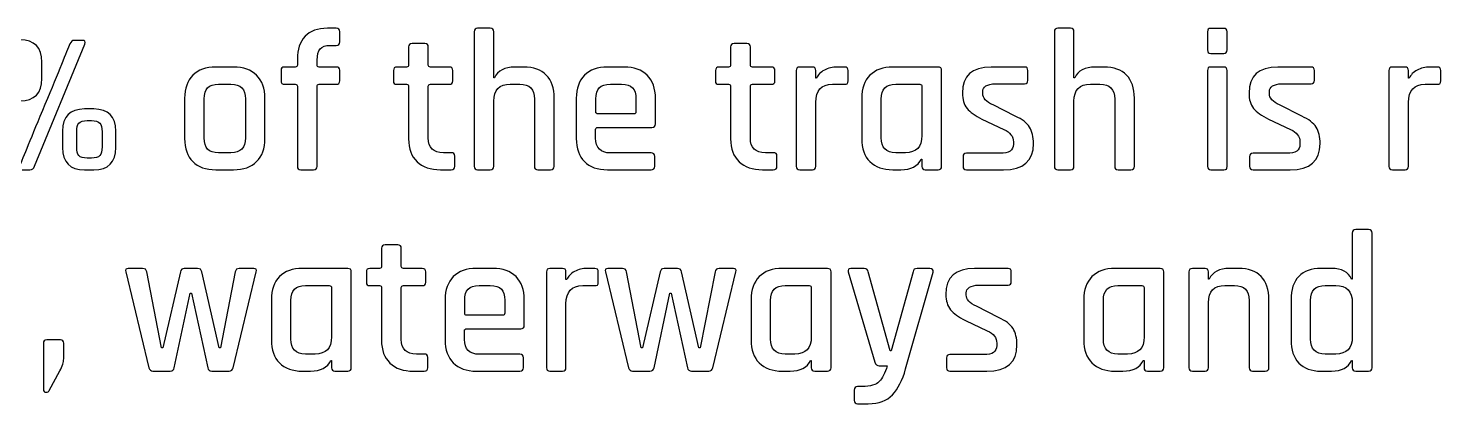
# Model space of a CAD drawing. Extents: x 5 to 177, y 88 to 167.
# Drawn here: x 43.79 to 75.95, y 87.71 to 96.26 of the extents above; entities that cross this region are included whole.
import ezdxf

# ---------------------------------------------------------------- set-up
doc = ezdxf.new("R2010")
doc.units = 0
doc.layers.add('Layer_1', color=7, linetype='CONTINUOUS')

msp = doc.modelspace()

# ---------------------------------------------------------------- linework, layer by layer
at = {"layer": 'Layer_1', "color": 7}
for points in [[(50.79945, 96.263932), (50.597153, 96.263932), (50.597153, 96.263932)], [(50.877721, 95.951944), (50.877721, 96.190069)], [(53.940826, 96.185658), (53.940826, 93.117594)], [(54.307382, 96.263932), (54.018547, 96.263932), (54.018547, 96.263932)], [(54.403295, 95.135593), (54.385656, 95.135593), (54.385656, 96.185658)], [(67.152904, 96.185658), (67.152904, 93.117594)], [(67.520013, 96.263932), (67.230625, 96.263932), (67.230625, 96.263932)], [(67.615923, 95.135593), (67.597734, 95.135593), (67.597734, 96.185658)], [(70.637688, 96.185658), (70.637688, 95.768389)], [(71.009205, 96.25897), (70.711548, 96.25897), (70.711548, 96.25897)], [(71.082518, 95.768389), (71.082518, 96.185658)], [(43.929653, 93.122006), (45.071219, 95.901231)], [(45.016649, 95.988325), (44.833094, 95.988325), (44.833094, 95.988325)], [(50.662197, 95.873672), (50.79945, 95.873672)], [(52.817449, 95.915012), (52.528061, 95.915012), (52.528061, 95.915012)], [(60.150265, 95.915012), (59.860877, 95.915012), (59.860877, 95.915012)], [(49.914198, 95.557273), (49.914198, 95.424431)], [(50.363989, 95.424431), (50.363989, 95.534673)], [(52.445378, 95.837291), (52.445378, 95.424431)], [(52.894619, 95.424431), (52.894619, 95.837291)], [(59.778194, 95.837291), (59.778194, 95.424431)], [(60.227986, 95.424431), (60.227986, 95.837291)], [(70.711548, 95.690668), (71.009205, 95.690668)], [(44.095018, 95.117404), (44.095018, 95.493333)], [(48.460643, 95.37868), (48.057153, 95.37868), (48.057153, 95.37868)], [(49.542677, 95.305367), (49.542677, 95.066692)], [(49.864035, 95.37868), (49.620952, 95.37868)], [(50.795039, 95.37868), (50.40974, 95.37868)], [(50.877721, 95.066692), (50.877721, 95.305367)], [(52.10142, 95.300408), (52.10142, 95.062283)], [(52.399627, 95.37868), (52.179691, 95.37868)], [(53.37197, 95.37868), (52.945329, 95.37868)], [(53.454653, 95.062283), (53.454653, 95.300408)], [(55.068611, 95.37868), (54.866867, 95.37868)], [(57.352297, 95.37868), (56.976368, 95.37868), (56.976368, 95.37868)], [(59.434236, 95.300408), (59.434236, 95.062283)], [(59.732443, 95.37868), (59.512508, 95.37868)], [(60.704786, 95.37868), (60.278145, 95.37868)], [(60.787469, 95.062283), (60.787469, 95.300408)], [(61.273642, 95.300408), (61.273642, 93.117594)], [(61.640201, 95.37868), (61.351363, 95.37868), (61.351363, 95.37868)], [(61.736111, 95.126224), (61.718472, 95.126224), (61.718472, 95.300408)], [(62.373868, 95.37868), (62.204645, 95.37868)], [(62.45214, 95.062283), (62.45214, 95.300408)], [(64.502109, 95.37868), (63.474645, 95.37868), (63.474645, 95.37868)], [(64.584241, 93.117594), (64.584241, 95.300408)], [(66.473807, 95.37868), (65.712577, 95.37868), (65.712577, 95.37868)], [(66.547119, 95.076061), (66.547119, 95.300408)], [(68.280689, 95.37868), (68.079496, 95.37868)], [(70.637688, 95.300959), (70.637688, 93.117594)], [(71.004797, 95.37868), (70.711548, 95.37868), (70.711548, 95.37868)], [(71.082518, 93.117594), (71.082518, 95.300959)], [(72.999645, 95.37868), (72.238416, 95.37868), (72.238416, 95.37868)], [(73.072955, 95.076061), (73.072955, 95.300408)], [(74.770147, 95.300408), (74.770147, 93.117594)], [(75.137258, 95.37868), (74.848421, 95.37868), (74.848421, 95.37868)], [(75.233169, 95.126224), (75.21498, 95.126224), (75.21498, 95.300408)], [(75.870923, 95.37868), (75.70115, 95.37868)], [(75.949198, 95.062283), (75.949198, 95.300408)], [(48.121093, 94.98897), (48.401111, 94.98897)], [(48.121093, 94.98897), (48.121093, 94.98897)], [(49.620952, 94.98897), (49.864035, 94.98897)], [(49.914198, 94.942669), (49.914198, 93.117594)], [(50.363989, 93.117594), (50.363989, 94.942669)], [(50.40974, 94.98897), (50.795039, 94.98897)], [(52.179691, 94.98897), (52.399627, 94.98897)], [(52.445378, 94.942669), (52.445378, 93.741571)], [(52.894619, 93.764171), (52.894619, 94.942669)], [(52.945329, 94.98897), (53.37197, 94.98897)], [(54.761584, 94.98897), (54.976559, 94.98897)], [(57.040859, 94.98897), (57.292765, 94.98897)], [(57.040859, 94.98897), (57.040859, 94.98897)], [(59.512508, 94.98897), (59.732443, 94.98897)], [(59.778194, 94.942669), (59.778194, 93.741571)], [(60.227986, 93.764171), (60.227986, 94.942669)], [(60.278145, 94.98897), (60.704786, 94.98897)], [(62.098812, 94.98897), (62.373868, 94.98897)], [(63.538585, 94.98897), (64.084287, 94.98897)], [(63.538585, 94.98897), (63.538585, 94.98897)], [(64.135, 94.942669), (64.135, 93.819292)], [(65.804632, 94.99779), (66.473807, 94.99779)], [(67.973662, 94.98897), (68.189187, 94.98897)], [(72.330468, 94.99779), (72.999645, 94.99779)], [(75.595869, 94.98897), (75.870923, 94.98897)], [(47.346636, 94.667612), (47.346636, 93.75039)], [(47.790916, 93.764171), (47.790916, 94.653832)], [(48.731289, 94.653832), (48.731289, 93.764171)], [(49.176119, 93.75039), (49.176119, 94.667612)], [(54.385656, 93.117594), (54.385656, 94.599261)], [(55.311698, 94.649423), (55.311698, 93.117594)], [(55.761489, 93.117594), (55.761489, 94.667612)], [(56.265298, 94.667612), (56.265298, 93.75039)], [(56.710131, 94.360586), (56.710131, 94.653832)], [(57.622942, 94.653832), (57.622942, 94.360586)], [(58.067773, 94.084979), (58.067773, 94.667612)], [(61.718472, 93.117594), (61.718472, 94.571702)], [(62.763575, 94.667612), (62.763575, 93.75039)], [(63.208408, 93.76913), (63.208408, 94.649423)], [(65.519653, 94.773446), (65.519653, 94.823605)], [(67.597734, 93.117594), (67.597734, 94.599261)], [(68.524326, 94.649423), (68.524326, 93.117594)], [(68.973567, 93.117594), (68.973567, 94.667612)], [(72.046042, 94.773446), (72.046042, 94.823605)], [(75.21498, 93.117594), (75.21498, 94.571702)], [(45.277924, 94.424526), (45.067361, 94.424526), (45.067361, 94.424526)], [(57.577191, 94.314284), (56.756433, 94.314284)], [(66.258832, 94.259714), (65.75392, 94.516578)], [(72.784671, 94.259714), (72.279758, 94.516578)], [(44.56741, 93.920164), (44.56741, 93.544235)], [(45.130751, 94.158839), (45.223354, 94.158839)], [(45.130751, 94.158839), (45.130751, 94.158839)], [(45.777878, 93.544235), (45.777878, 93.920164)], [(56.70572, 93.75976), (56.70572, 93.957095)], [(56.756433, 94.002847), (57.98509, 94.002847)], [(65.501464, 94.19522), (66.001415, 93.957095)], [(72.027299, 94.19522), (72.527253, 93.957095)], [(44.888215, 93.562425), (44.888215, 93.906383)], [(45.46589, 93.906383), (45.46589, 93.562425)], [(66.217492, 93.677077), (66.217492, 93.621957)], [(72.743328, 93.677077), (72.743328, 93.621957)], [(45.223354, 93.30556), (45.130751, 93.30556)], [(48.401111, 93.429583), (48.121093, 93.429583)], [(53.418272, 93.429583), (53.238575, 93.429583)], [(53.500404, 93.113186), (53.500404, 93.351311)], [(57.966901, 93.424621), (57.040859, 93.424621)], [(58.049583, 93.113186), (58.049583, 93.342492)], [(60.751091, 93.429583), (60.571944, 93.429583)], [(60.83322, 93.113186), (60.83322, 93.351311)], [(63.759072, 93.429583), (63.538585, 93.429583)], [(64.116811, 93.28296), (64.135, 93.28296), (64.135, 93.117594)], [(65.070965, 93.342492), (65.070965, 93.117594)], [(65.918732, 93.415802), (65.148133, 93.415802)], [(71.5968, 93.342492), (71.5968, 93.117594)], [(72.445121, 93.415802), (71.674522, 93.415802)], [(43.645226, 93.039873), (43.82437, 93.039873)], [(45.067361, 93.039873), (45.277924, 93.039873)], [(48.057153, 93.039873), (48.460643, 93.039873)], [(49.991919, 93.039873), (50.281307, 93.039873)], [(53.170226, 93.039873), (53.418272, 93.039873)], [(54.018547, 93.039873), (54.307382, 93.039873)], [(55.389419, 93.039873), (55.678807, 93.039873)], [(56.976368, 93.039873), (57.966901, 93.039873)], [(60.503043, 93.039873), (60.751091, 93.039873)], [(61.351363, 93.039873), (61.640201, 93.039873)], [(63.474645, 93.039873), (63.653238, 93.039873)], [(64.212721, 93.039873), (64.502109, 93.039873)], [(65.148133, 93.039873), (65.992045, 93.039873)], [(67.230625, 93.039873), (67.520013, 93.039873)], [(68.601497, 93.039873), (68.890885, 93.039873)], [(70.715959, 93.039873), (71.009205, 93.039873)], [(71.674522, 93.039873), (72.518434, 93.039873)], [(74.848421, 93.039873), (75.137258, 93.039873)], [(74.306577, 91.677821), (74.012778, 91.677821), (74.012778, 91.677821)], [(73.934506, 91.599546), (73.934506, 90.549482), (73.916314, 90.549482)], [(74.383745, 88.531483), (74.383745, 91.599546)], [(51.829671, 91.25118), (51.829671, 90.83832)], [(52.201188, 91.328901), (51.9118, 91.328901), (51.9118, 91.328901)], [(52.278909, 90.83832), (52.278909, 91.25118)], [(46.00498, 90.714297), (46.532492, 88.531483)], [(46.390278, 90.792569), (46.0601, 90.792569), (46.0601, 90.792569)], [(47.252379, 90.714297), (46.848889, 88.981275), (46.816919, 88.981275), (46.48233, 90.714297)], [(47.642639, 90.792569), (47.33947, 90.792569)], [(48.499779, 90.714297), (48.16519, 88.981275), (48.13267, 88.981275), (47.738549, 90.714297)], [(48.449619, 88.531483), (48.977132, 90.714297)], [(48.922009, 90.792569), (48.591831, 90.792569)], [(51.059072, 90.792569), (50.031605, 90.792569), (50.031605, 90.792569)], [(51.141201, 88.531483), (51.141201, 90.714297)], [(51.485713, 90.714297), (51.485713, 90.476172)], [(51.783369, 90.792569), (51.563434, 90.792569)], [(52.755713, 90.792569), (52.329622, 90.792569)], [(52.838395, 90.476172), (52.838395, 90.714297)], [(54.36526, 90.792569), (53.989331, 90.792569), (53.989331, 90.792569)], [(55.585651, 90.714297), (55.585651, 88.531483)], [(55.95276, 90.792569), (55.663372, 90.792569), (55.663372, 90.792569)], [(56.048673, 90.540112), (56.030481, 90.540112), (56.030481, 90.714297)], [(56.686427, 90.792569), (56.516654, 90.792569)], [(56.764149, 90.476172), (56.764149, 90.714297)], [(56.928964, 90.714297), (57.456476, 88.531483)], [(57.314262, 90.792569), (56.984084, 90.792569), (56.984084, 90.792569)], [(58.176363, 90.714297), (57.772873, 88.981275), (57.740903, 88.981275), (57.406314, 90.714297)], [(58.566623, 90.792569), (58.263454, 90.792569)], [(59.423763, 90.714297), (59.089174, 88.981275), (59.056654, 88.981275), (58.662536, 90.714297)], [(59.373603, 88.531483), (59.901116, 90.714297)], [(59.845993, 90.792569), (59.515815, 90.792569)], [(61.983056, 90.792569), (60.955592, 90.792569), (60.955592, 90.792569)], [(62.065188, 88.531483), (62.065188, 90.714297)], [(62.455448, 90.714297), (63.065643, 88.655506)], [(62.822557, 90.792569), (62.51498, 90.792569), (62.51498, 90.792569)], [(63.932703, 90.714297), (63.432752, 88.916784), (63.41401, 88.916784), (62.914059, 90.714297)], [(63.762379, 88.503924), (64.391314, 90.709886)], [(64.317451, 90.792569), (64.023655, 90.792569)], [(66.096775, 90.792569), (65.335548, 90.792569), (65.335548, 90.792569)], [(66.170088, 90.48995), (66.170088, 90.714297)], [(69.559509, 90.792569), (68.532045, 90.792569), (68.532045, 90.792569)], [(69.641641, 88.531483), (69.641641, 90.714297)], [(70.215455, 90.714297), (70.215455, 88.531483)], [(70.582564, 90.792569), (70.29373, 90.792569), (70.29373, 90.792569)], [(70.678477, 90.549482), (70.660285, 90.549482), (70.660285, 90.714297)], [(71.343243, 90.792569), (71.142047, 90.792569)], [(73.457703, 90.792569), (73.223436, 90.792569)], [(50.096098, 90.402859), (50.64125, 90.402859)], [(50.096098, 90.402859), (50.096098, 90.402859)], [(51.563434, 90.402859), (51.783369, 90.402859)], [(52.329622, 90.402859), (52.755713, 90.402859)], [(54.053825, 90.402859), (54.305731, 90.402859)], [(54.053825, 90.402859), (54.053825, 90.402859)], [(56.411371, 90.402859), (56.686427, 90.402859)], [(61.020082, 90.402859), (61.565234, 90.402859)], [(61.020082, 90.402859), (61.020082, 90.402859)], [(65.4276, 90.411679), (66.096775, 90.411679)], [(68.596535, 90.402859), (69.141687, 90.402859)], [(68.596535, 90.402859), (68.596535, 90.402859)], [(71.036214, 90.402859), (71.251741, 90.402859)], [(73.315491, 90.402859), (73.558575, 90.402859)], [(73.315491, 90.402859), (73.315491, 90.402859)], [(47.110165, 88.531483), (47.472312, 90.233086), (47.504835, 90.233086), (47.871944, 88.531483)], [(49.321091, 90.081501), (49.321091, 89.164279)], [(49.765921, 89.183019), (49.765921, 90.063312)], [(50.691963, 90.356558), (50.691963, 89.233181)], [(51.829671, 90.356558), (51.829671, 89.15546)], [(52.278909, 89.17806), (52.278909, 90.356558)], [(53.278814, 90.081501), (53.278814, 89.164279)], [(53.723647, 89.774475), (53.723647, 90.06772)], [(54.635908, 90.06772), (54.635908, 89.774475)], [(55.080738, 89.498868), (55.080738, 90.081501)], [(58.034702, 88.531483), (58.396299, 90.233086), (58.428819, 90.233086), (58.795928, 88.531483)], [(60.245075, 90.081501), (60.245075, 89.164279)], [(60.689905, 89.183019), (60.689905, 90.063312)], [(61.616497, 90.356558), (61.616497, 89.233181)], [(65.143174, 90.187335), (65.143174, 90.237494)], [(67.821528, 90.081501), (67.821528, 89.164279)], [(68.266358, 89.183019), (68.266358, 90.063312)], [(69.192953, 90.356558), (69.192953, 89.233181)], [(71.58688, 90.063312), (71.58688, 88.531483)], [(72.036119, 88.531483), (72.036119, 90.081501)], [(72.540481, 90.081501), (72.540481, 89.164279)], [(72.985314, 89.183019), (72.985314, 90.063312)], [(56.030481, 88.531483), (56.030481, 89.985591)], [(65.8818, 89.673603), (65.376888, 89.930467)], [(70.660285, 88.531483), (70.660285, 90.01315)], [(73.934506, 90.0126), (73.934506, 89.233181)], [(54.590157, 89.728173), (53.769395, 89.728173)], [(53.769395, 89.416735), (54.998606, 89.416735)], [(65.124432, 89.609109), (65.624383, 89.370984)], [(44.519452, 89.164279), (44.207464, 89.164279), (44.207464, 89.164279)], [(53.718686, 89.173649), (53.718686, 89.370984)], [(44.129192, 89.090966), (44.129192, 88.045313)], [(44.592765, 88.73323), (44.592765, 89.090966)], [(50.316034, 88.843472), (50.096098, 88.843472)], [(52.802014, 88.843472), (52.622868, 88.843472)], [(54.979866, 88.83851), (54.053825, 88.83851)], [(61.240018, 88.843472), (61.020082, 88.843472)], [(65.541703, 88.829691), (64.771654, 88.829691)], [(65.84046, 89.090966), (65.84046, 89.035845)], [(68.816471, 88.843472), (68.596535, 88.843472)], [(73.558575, 88.843472), (73.315491, 88.843472)], [(44.262034, 88.01334), (44.505674, 88.458173)], [(46.624545, 88.453762), (47.018662, 88.453762)], [(47.963447, 88.453762), (48.358117, 88.453762)], [(50.031605, 88.453762), (50.210751, 88.453762)], [(50.67377, 88.696849), (50.691963, 88.696849), (50.691963, 88.531483)], [(50.770234, 88.453762), (51.059072, 88.453762)], [(52.554519, 88.453762), (52.802014, 88.453762)], [(52.884146, 88.527075), (52.884146, 88.7652)], [(53.989331, 88.453762), (54.979866, 88.453762)], [(55.062549, 88.527075), (55.062549, 88.756381)], [(55.663372, 88.453762), (55.95276, 88.453762)], [(57.548529, 88.453762), (57.942647, 88.453762)], [(58.887431, 88.453762), (59.282101, 88.453762)], [(60.955592, 88.453762), (61.134735, 88.453762)], [(61.597757, 88.696849), (61.616497, 88.696849), (61.616497, 88.531483)], [(61.694218, 88.453762), (61.983056, 88.453762)], [(63.161553, 88.577234), (63.345658, 88.577234)], [(64.693933, 88.756381), (64.693933, 88.531483)], [(64.771654, 88.453762), (65.615563, 88.453762)], [(68.532045, 88.453762), (68.711188, 88.453762)], [(69.17421, 88.696849), (69.192953, 88.696849), (69.192953, 88.531483)], [(69.270674, 88.453762), (69.559509, 88.453762)], [(70.29373, 88.453762), (70.582564, 88.453762)], [(71.664601, 88.453762), (71.953436, 88.453762)], [(73.223436, 88.453762), (73.457703, 88.453762)], [(73.916314, 88.696849), (73.934506, 88.696849), (73.934506, 88.531483)], [(74.012778, 88.453762), (74.306577, 88.453762)], [(62.593251, 88.022713), (62.593251, 87.788446)], [(62.776255, 88.104842), (62.671523, 88.104842)], [(62.671523, 87.710725), (62.914059, 87.710725)]]:
    msp.add_lwpolyline(points, dxfattribs=at)
for points in [[(50.597153, 96.263932), (50.374197, 96.263932), (50.204997, 96.202439), (50.088933, 96.080377)], [(50.877721, 96.190069), (50.877721, 96.238752), (50.851661, 96.263932), (50.79945, 96.263932)], [(54.018547, 96.263932), (53.966336, 96.263932), (53.940826, 96.237516), (53.940826, 96.185658)], [(54.385656, 96.185658), (54.385656, 96.237519), (54.358887, 96.263932), (54.307382, 96.263932)], [(67.230625, 96.263932), (67.178414, 96.263932), (67.152904, 96.237516), (67.152904, 96.185658)], [(67.597734, 96.185658), (67.597734, 96.237519), (67.571518, 96.263932), (67.520013, 96.263932)], [(70.711548, 96.25897), (70.662512, 96.25897), (70.637688, 96.234344), (70.637688, 96.185658)], [(71.082518, 96.185658), (71.082518, 96.234344), (71.057889, 96.25897), (71.009205, 96.25897)], [(44.095018, 95.493333), (44.095018, 95.82953), (43.928086, 95.997695), (43.595064, 95.997695)], [(44.732222, 95.906193), (44.665194, 95.73827), (44.475775, 95.27752), (44.16392, 94.525398)], [(44.833094, 95.988325), (44.790055, 95.988325), (44.756917, 95.961226), (44.732222, 95.906193)], [(45.071219, 95.901231), (45.092739, 95.959087), (45.074504, 95.988325), (45.016649, 95.988325)], [(50.088933, 96.080377), (49.972516, 95.958316), (49.914198, 95.783403), (49.914198, 95.557273)], [(50.430687, 95.793744), (50.474784, 95.847014), (50.551777, 95.873672), (50.662197, 95.873672)], [(50.79945, 95.873672), (50.851661, 95.873672), (50.877721, 95.900085), (50.877721, 95.951944)], [(52.528061, 95.915012), (52.473027, 95.915012), (52.445378, 95.889149), (52.445378, 95.837291)], [(52.894619, 95.837291), (52.894619, 95.889149), (52.869307, 95.915012), (52.817449, 95.915012)], [(59.860877, 95.915012), (59.805844, 95.915012), (59.778194, 95.889149), (59.778194, 95.837291)], [(60.227986, 95.837291), (60.227986, 95.889149), (60.202123, 95.915012), (60.150265, 95.915012)], [(50.363989, 95.534673), (50.363989, 95.653911), (50.386237, 95.740122), (50.430687, 95.793744)], [(70.637688, 95.768389), (70.637688, 95.716178), (70.662512, 95.690668), (70.711548, 95.690668)], [(71.009205, 95.690668), (71.057889, 95.690668), (71.082518, 95.716178), (71.082518, 95.768389)], [(48.057153, 95.37868), (47.831022, 95.37868), (47.655669, 95.316746), (47.531844, 95.192921)], [(48.985952, 95.192921), (48.858952, 95.316746), (48.683951, 95.37868), (48.460643, 95.37868)], [(49.558662, 95.362695), (49.548079, 95.351759), (49.542677, 95.332884), (49.542677, 95.305367)], [(49.620952, 95.37868), (49.59026, 95.37868), (49.569246, 95.373278), (49.558662, 95.362695)], [(49.914198, 95.424431), (49.914198, 95.393739), (49.897549, 95.37868), (49.864035, 95.37868)], [(50.40974, 95.37868), (50.379049, 95.37868), (50.363989, 95.393739), (50.363989, 95.424431)], [(50.877721, 95.305367), (50.877721, 95.354403), (50.850072, 95.37868), (50.795039, 95.37868)], [(52.179691, 95.37868), (52.127833, 95.37868), (52.10142, 95.352267), (52.10142, 95.300408)], [(52.445378, 95.424431), (52.445378, 95.393739), (52.430319, 95.37868), (52.399627, 95.37868)], [(52.945329, 95.37868), (52.911815, 95.37868), (52.894619, 95.393739), (52.894619, 95.424431)], [(53.454653, 95.300408), (53.454653, 95.352267), (53.427003, 95.37868), (53.37197, 95.37868)], [(54.866867, 95.37868), (54.631212, 95.37868), (54.476673, 95.297518), (54.403295, 95.135593)], [(55.581793, 95.195125), (55.462554, 95.317539), (55.291919, 95.37868), (55.068611, 95.37868)], [(56.976368, 95.37868), (56.749885, 95.37868), (56.575082, 95.316746), (56.45161, 95.192921)], [(57.87981, 95.192921), (57.754221, 95.316746), (57.57878, 95.37868), (57.352297, 95.37868)], [(59.512508, 95.37868), (59.460649, 95.37868), (59.434236, 95.352267), (59.434236, 95.300408)], [(59.778194, 95.424431), (59.778194, 95.393739), (59.763135, 95.37868), (59.732443, 95.37868)], [(60.278145, 95.37868), (60.244632, 95.37868), (60.227986, 95.393739), (60.227986, 95.424431)], [(60.787469, 95.300408), (60.787469, 95.352267), (60.75982, 95.37868), (60.704786, 95.37868)], [(61.351363, 95.37868), (61.299152, 95.37868), (61.273642, 95.352267), (61.273642, 95.300408)], [(61.718472, 95.300408), (61.718472, 95.352267), (61.691706, 95.37868), (61.640201, 95.37868)], [(61.91305, 95.309778), (61.825914, 95.263917), (61.766803, 95.202424), (61.736111, 95.126224)], [(62.204645, 95.37868), (62.097401, 95.37868), (62.000539, 95.355639), (61.91305, 95.309778)], [(62.45214, 95.300408), (62.45214, 95.352267), (62.425727, 95.37868), (62.373868, 95.37868)], [(63.474645, 95.37868), (63.248162, 95.37868), (63.073359, 95.316746), (62.949887, 95.192921)], [(64.584241, 95.300408), (64.584241, 95.352267), (64.557142, 95.37868), (64.502109, 95.37868)], [(65.712577, 95.37868), (65.275485, 95.37868), (65.057184, 95.181632), (65.057184, 94.787227)], [(66.547119, 95.300408), (66.547117, 95.352267), (66.522843, 95.37868), (66.473807, 95.37868)], [(68.079496, 95.37868), (67.84384, 95.37868), (67.689301, 95.297518), (67.615923, 95.135593)], [(68.794424, 95.195125), (68.675185, 95.317539), (68.503998, 95.37868), (68.280689, 95.37868)], [(70.711548, 95.37868), (70.662512, 95.37868), (70.637688, 95.352817), (70.637688, 95.300959)], [(71.082518, 95.300959), (71.082518, 95.352817), (71.056655, 95.37868), (71.004797, 95.37868)], [(72.238416, 95.37868), (71.801324, 95.37868), (71.583019, 95.181632), (71.583019, 94.787227)], [(73.072955, 95.300408), (73.072955, 95.352267), (73.048681, 95.37868), (72.999645, 95.37868)], [(74.848421, 95.37868), (74.79621, 95.37868), (74.770147, 95.352267), (74.770147, 95.300408)], [(75.21498, 95.300408), (75.21498, 95.352267), (75.188764, 95.37868), (75.137258, 95.37868)], [(75.410108, 95.309778), (75.322972, 95.263917), (75.26386, 95.202424), (75.233169, 95.126224)], [(75.70115, 95.37868), (75.593905, 95.37868), (75.497597, 95.355639), (75.410108, 95.309778)], [(75.949198, 95.300408), (75.949198, 95.352267), (75.922782, 95.37868), (75.870923, 95.37868)], [(43.595064, 94.612492), (43.928086, 94.612492), (44.095018, 94.781207), (44.095018, 95.117404)], [(47.531844, 95.192921), (47.408019, 95.068743), (47.346636, 94.893743), (47.346636, 94.667612)], [(47.790916, 94.653832), (47.790916, 94.769895), (47.816778, 94.855223), (47.868637, 94.908492)], [(47.868637, 94.908492), (47.920848, 94.962114), (48.005029, 94.98897), (48.121093, 94.98897)], [(48.401111, 94.98897), (48.621244, 94.98897), (48.731289, 94.87714), (48.731289, 94.653832)], [(49.176119, 94.667612), (49.176119, 94.893743), (49.112952, 95.068743), (48.985952, 95.192921)], [(49.542677, 95.066692), (49.542677, 95.014833), (49.568741, 94.98897), (49.620952, 94.98897)], [(49.864035, 94.98897), (49.897549, 94.98897), (49.914198, 94.973361), (49.914198, 94.942669)], [(50.363989, 94.942669), (50.363989, 94.973361), (50.379049, 94.98897), (50.40974, 94.98897)], [(50.795039, 94.98897), (50.850072, 94.98897), (50.877721, 95.014833), (50.877721, 95.066692)], [(52.10142, 95.062283), (52.10142, 95.034767), (52.107019, 95.015341), (52.117955, 95.004405)], [(52.117955, 95.004405), (52.128539, 94.993822), (52.149352, 94.98897), (52.179691, 94.98897)], [(52.399627, 94.98897), (52.430319, 94.98897), (52.445378, 94.973361), (52.445378, 94.942669)], [(52.894619, 94.942669), (52.894619, 94.973361), (52.911815, 94.98897), (52.945329, 94.98897)], [(53.37197, 94.98897), (53.427003, 94.98897), (53.454653, 95.013247), (53.454653, 95.062283)], [(54.385656, 94.599261), (54.385656, 94.859258), (54.510759, 94.98897), (54.761584, 94.98897)], [(54.976559, 94.98897), (55.199867, 94.98897), (55.311698, 94.875554), (55.311698, 94.649423)], [(55.761489, 94.667612), (55.761489, 94.896918), (55.701032, 95.072711), (55.581793, 95.195125)], [(56.45161, 95.192921), (56.327432, 95.069096), (56.265298, 94.894096), (56.265298, 94.667612)], [(56.710131, 94.653832), (56.710131, 94.770248), (56.736192, 94.85487), (56.788403, 94.908492)], [(56.788403, 94.908492), (56.840261, 94.961761), (56.924795, 94.98897), (57.040859, 94.98897)], [(57.292765, 94.98897), (57.409182, 94.98897), (57.493363, 94.961761), (57.545221, 94.908492)], [(57.545221, 94.908492), (57.59708, 94.85487), (57.622942, 94.770248), (57.622942, 94.653832)], [(58.067773, 94.667612), (58.067773, 94.894096), (58.005046, 95.069096), (57.87981, 95.192921)], [(59.434236, 95.062283), (59.434236, 95.034767), (59.439835, 95.015341), (59.450772, 95.004405)], [(59.450772, 95.004405), (59.461355, 94.993822), (59.482169, 94.98897), (59.512508, 94.98897)], [(59.732443, 94.98897), (59.763135, 94.98897), (59.778194, 94.973361), (59.778194, 94.942669)], [(60.227986, 94.942669), (60.227986, 94.973361), (60.244632, 94.98897), (60.278145, 94.98897)], [(60.704786, 94.98897), (60.75982, 94.98897), (60.787469, 95.013247), (60.787469, 95.062283)], [(61.718472, 94.571702), (61.718472, 94.849688), (61.844812, 94.98897), (62.098812, 94.98897)], [(62.373868, 94.98897), (62.425727, 94.979798), (62.45214, 95.004075), (62.45214, 95.062283)], [(62.949887, 95.192921), (62.825709, 95.068743), (62.763575, 94.893743), (62.763575, 94.667612)], [(63.208408, 94.649423), (63.208408, 94.875554), (63.318452, 94.98897), (63.538585, 94.98897)], [(64.084287, 94.98897), (64.118154, 94.98897), (64.135, 94.973008), (64.135, 94.942669)], [(65.519653, 94.823605), (65.519653, 94.875464), (65.54393, 94.917732), (65.592966, 94.949835)], [(65.592966, 94.949835), (65.642002, 94.981585), (65.712557, 94.99779), (65.804632, 94.99779)], [(66.473807, 94.99779), (66.522843, 94.99779), (66.547119, 95.024203), (66.547119, 95.076061)], [(67.597734, 94.599261), (67.597734, 94.859258), (67.722837, 94.98897), (67.973662, 94.98897)], [(68.189187, 94.98897), (68.412495, 94.98897), (68.524326, 94.875554), (68.524326, 94.649423)], [(68.973567, 94.667612), (68.973567, 94.896918), (68.913663, 95.072711), (68.794424, 95.195125)], [(72.046042, 94.823605), (72.046042, 94.875464), (72.070318, 94.917732), (72.119355, 94.949835)], [(72.119355, 94.949835), (72.168391, 94.981585), (72.238393, 94.99779), (72.330468, 94.99779)], [(72.999645, 94.99779), (73.048681, 94.99779), (73.072955, 95.024203), (73.072955, 95.076061)], [(75.21498, 94.571702), (75.21498, 94.849688), (75.341869, 94.98897), (75.595869, 94.98897)], [(75.870923, 94.98897), (75.922782, 94.979798), (75.949198, 95.004075), (75.949198, 95.062283)], [(65.057184, 94.787227), (65.057184, 94.643293), (65.091711, 94.526854), (65.161914, 94.438307)], [(65.75392, 94.516578), (65.598345, 94.589956), (65.519653, 94.675726), (65.519653, 94.773446)], [(71.583019, 94.787227), (71.583022, 94.643293), (71.6181, 94.526854), (71.688302, 94.438307)], [(72.279758, 94.516578), (72.124181, 94.589956), (72.046042, 94.675726), (72.046042, 94.773446)], [(44.16392, 94.525398), (43.851711, 93.773276), (43.660859, 93.30545), (43.590656, 93.122006)], [(45.067361, 94.424526), (44.733986, 94.424526), (44.56741, 94.256361), (44.56741, 93.920164)], [(45.777878, 93.920164), (45.777878, 94.256361), (45.611652, 94.424526), (45.277924, 94.424526)], [(56.756433, 94.314284), (56.725741, 94.314284), (56.710131, 94.329894), (56.710131, 94.360586)], [(57.622942, 94.360586), (57.622942, 94.329894), (57.60753, 94.314284), (57.577191, 94.314284)], [(65.161914, 94.438307), (65.232469, 94.349407), (65.345536, 94.268598), (65.501464, 94.19522)], [(66.586255, 94.010012), (66.526636, 94.105968), (66.417582, 94.189158), (66.258832, 94.259714)], [(71.688302, 94.438307), (71.758858, 94.349407), (71.871372, 94.268598), (72.027299, 94.19522)], [(73.112091, 94.010012), (73.052472, 94.105968), (72.943421, 94.189158), (72.784671, 94.259714)], [(44.888215, 93.906383), (44.888215, 94.00128), (44.905216, 94.067029), (44.938377, 94.103718)], [(44.938377, 94.103718), (44.972244, 94.140407), (45.036207, 94.158839), (45.130751, 94.158839)], [(45.223354, 94.158839), (45.315076, 94.158839), (45.377695, 94.140407), (45.412973, 94.103718)], [(45.412973, 94.103718), (45.448251, 94.067029), (45.46589, 94.00128), (45.46589, 93.906383)], [(56.70572, 93.957095), (56.70572, 93.987787), (56.722566, 94.002847), (56.756433, 94.002847)], [(57.98509, 94.002847), (58.040123, 94.002847), (58.067773, 94.029945), (58.067773, 94.084979)], [(66.001415, 93.957095), (66.145348, 93.89289), (66.217492, 93.799139), (66.217492, 93.677077)], [(66.67555, 93.635737), (66.67555, 93.78849), (66.645875, 93.913704), (66.586255, 94.010012)], [(72.527253, 93.957095), (72.671186, 93.89289), (72.743328, 93.799139), (72.743328, 93.677077)], [(73.201389, 93.635737), (73.201389, 93.78849), (73.17171, 93.913704), (73.112091, 94.010012)], [(47.346636, 93.75039), (47.346636, 93.527082), (47.408019, 93.353075), (47.531844, 93.227839)], [(47.868637, 93.510061), (47.816778, 93.563331), (47.790916, 93.648107), (47.790916, 93.764171)], [(48.731289, 93.764171), (48.731289, 93.540863), (48.621244, 93.429583), (48.401111, 93.429583)], [(48.985952, 93.227839), (49.112952, 93.353075), (49.176119, 93.527082), (49.176119, 93.75039)], [(52.445378, 93.741571), (52.445378, 93.518615), (52.509539, 93.345291), (52.638302, 93.222877)], [(53.238575, 93.429583), (53.009269, 93.429583), (52.894619, 93.540863), (52.894619, 93.764171)], [(56.265298, 93.75039), (56.265298, 93.527435), (56.327432, 93.353075), (56.45161, 93.227839)], [(57.040859, 93.424621), (56.817551, 93.424621), (56.70572, 93.536452), (56.70572, 93.75976)], [(59.778194, 93.741571), (59.778194, 93.518615), (59.842355, 93.345291), (59.971119, 93.222877)], [(60.571944, 93.429583), (60.342639, 93.429583), (60.227986, 93.540863), (60.227986, 93.764171)], [(62.763575, 93.75039), (62.763578, 93.527082), (62.825709, 93.353075), (62.949887, 93.227839)], [(63.538585, 93.429583), (63.318452, 93.429583), (63.208408, 93.542646), (63.208408, 93.76913)], [(64.135, 93.819292), (64.135, 93.559295), (64.009897, 93.429583), (63.759072, 93.429583)], [(66.217492, 93.621957), (66.217492, 93.484373), (66.117346, 93.415802), (65.918732, 93.415802)], [(65.992045, 93.039873), (66.447834, 93.039873), (66.67555, 93.238157), (66.67555, 93.635737)], [(72.743328, 93.621957), (72.743328, 93.484373), (72.643735, 93.415802), (72.445121, 93.415802)], [(72.518434, 93.039873), (72.974223, 93.039873), (73.201389, 93.238157), (73.201389, 93.635737)], [(44.56741, 93.544235), (44.56741, 93.208038), (44.733986, 93.039873), (45.067361, 93.039873)], [(44.938377, 93.362885), (44.905216, 93.400985), (44.888215, 93.46788), (44.888215, 93.562425)], [(45.130751, 93.30556), (45.036207, 93.30556), (44.972244, 93.324432), (44.938377, 93.362885)], [(45.412973, 93.362885), (45.377695, 93.324432), (45.315076, 93.30556), (45.223354, 93.30556)], [(45.277924, 93.039873), (45.611652, 93.039873), (45.777878, 93.208038), (45.777878, 93.544235)], [(45.46589, 93.562425), (45.46589, 93.46788), (45.448251, 93.400985), (45.412973, 93.362885)], [(48.121093, 93.429583), (48.005029, 93.429583), (47.920848, 93.456439), (47.868637, 93.510061)], [(53.500404, 93.351311), (53.500404, 93.403169), (53.472952, 93.429583), (53.418272, 93.429583)], [(58.049583, 93.342492), (58.049583, 93.397525), (58.021934, 93.424621), (57.966901, 93.424621)], [(60.83322, 93.351311), (60.83322, 93.403169), (60.805771, 93.429583), (60.751091, 93.429583)], [(63.653238, 93.039873), (63.888541, 93.039873), (64.043433, 93.121035), (64.116811, 93.28296)], [(65.148133, 93.415802), (65.096274, 93.415802), (65.070965, 93.391528), (65.070965, 93.342492)], [(71.674522, 93.415802), (71.622663, 93.415802), (71.5968, 93.391528), (71.5968, 93.342492)], [(43.82437, 93.039873), (43.876228, 93.039873), (43.910956, 93.066972), (43.929653, 93.122006)], [(47.531844, 93.227839), (47.655669, 93.102603), (47.831022, 93.039873), (48.057153, 93.039873)], [(48.460643, 93.039873), (48.683951, 93.039873), (48.858952, 93.102603), (48.985952, 93.227839)], [(49.914198, 93.117594), (49.914198, 93.065736), (49.94006, 93.039873), (49.991919, 93.039873)], [(50.281307, 93.039873), (50.33634, 93.039873), (50.363989, 93.065736), (50.363989, 93.117594)], [(52.638302, 93.222877), (52.766361, 93.100464), (52.943743, 93.039873), (53.170226, 93.039873)], [(53.418272, 93.039873), (53.472952, 93.039873), (53.500404, 93.06415), (53.500404, 93.113186)], [(53.940826, 93.117594), (53.940826, 93.065736), (53.966336, 93.039873), (54.018547, 93.039873)], [(54.307382, 93.039873), (54.358887, 93.039873), (54.385656, 93.065736), (54.385656, 93.117594)], [(55.311698, 93.117594), (55.311698, 93.065736), (55.33756, 93.039873), (55.389419, 93.039873)], [(55.678807, 93.039873), (55.73384, 93.039873), (55.761489, 93.065736), (55.761489, 93.117594)], [(56.45161, 93.227839), (56.575082, 93.102603), (56.749885, 93.039873), (56.976368, 93.039873)], [(57.966901, 93.039873), (58.021934, 93.039873), (58.049583, 93.064503), (58.049583, 93.113186)], [(59.971119, 93.222877), (60.099177, 93.100464), (60.276559, 93.039873), (60.503043, 93.039873)], [(60.751091, 93.039873), (60.805771, 93.039873), (60.83322, 93.06415), (60.83322, 93.113186)], [(61.273642, 93.117594), (61.273642, 93.065736), (61.299152, 93.039873), (61.351363, 93.039873)], [(61.640201, 93.039873), (61.691706, 93.039873), (61.718472, 93.065736), (61.718472, 93.117594)], [(62.949887, 93.227839), (63.073359, 93.102603), (63.248162, 93.039873), (63.474645, 93.039873)], [(64.135, 93.117594), (64.135, 93.065736), (64.16051, 93.039873), (64.212721, 93.039873)], [(64.502109, 93.039873), (64.557142, 93.039873), (64.584241, 93.065736), (64.584241, 93.117594)], [(65.070965, 93.117594), (65.070965, 93.065736), (65.096274, 93.039873), (65.148133, 93.039873)], [(67.152904, 93.117594), (67.152904, 93.065736), (67.178414, 93.039873), (67.230625, 93.039873)], [(67.520013, 93.039873), (67.571518, 93.039873), (67.597734, 93.065736), (67.597734, 93.117594)], [(68.524326, 93.117594), (68.524326, 93.065736), (68.549639, 93.039873), (68.601497, 93.039873)], [(68.890885, 93.039873), (68.945918, 93.039873), (68.973567, 93.065736), (68.973567, 93.117594)], [(70.637688, 93.117594), (70.637688, 93.065736), (70.663748, 93.039873), (70.715959, 93.039873)], [(71.009205, 93.039873), (71.036722, 93.039873), (71.0565, 93.045275), (71.067083, 93.055858)], [(71.067083, 93.055858), (71.077667, 93.066442), (71.082518, 93.086903), (71.082518, 93.117594)], [(71.5968, 93.117594), (71.5968, 93.065736), (71.622663, 93.039873), (71.674522, 93.039873)], [(74.770147, 93.117594), (74.770147, 93.065736), (74.79621, 93.039873), (74.848421, 93.039873)], [(75.137258, 93.039873), (75.188764, 93.039873), (75.21498, 93.065736), (75.21498, 93.117594)], [(74.012778, 91.677821), (73.960567, 91.677821), (73.934506, 91.651408), (73.934506, 91.599546)], [(74.383745, 91.599546), (74.383745, 91.651408), (74.358082, 91.677821), (74.306577, 91.677821)], [(51.9118, 91.328901), (51.856767, 91.328901), (51.829671, 91.303038), (51.829671, 91.25118)], [(52.278909, 91.25118), (52.278909, 91.303038), (52.253047, 91.328901), (52.201188, 91.328901)], [(46.0601, 90.792569), (46.011417, 90.792569), (45.992632, 90.766156), (46.00498, 90.714297)], [(46.48233, 90.714297), (46.47598, 90.766156), (46.445311, 90.792569), (46.390278, 90.792569)], [(47.33947, 90.792569), (47.290787, 90.792569), (47.261551, 90.766156), (47.252379, 90.714297)], [(47.738549, 90.714297), (47.726555, 90.766156), (47.694497, 90.792569), (47.642639, 90.792569)], [(48.591831, 90.792569), (48.539973, 90.792569), (48.509304, 90.766156), (48.499779, 90.714297)], [(48.977132, 90.714297), (48.992302, 90.766156), (48.973867, 90.792569), (48.922009, 90.792569)], [(50.031605, 90.792569), (49.805122, 90.792569), (49.630322, 90.730635), (49.506849, 90.60681)], [(51.141201, 90.714297), (51.141201, 90.766156), (51.114105, 90.792569), (51.059072, 90.792569)], [(51.563434, 90.792569), (51.511575, 90.792569), (51.485713, 90.766156), (51.485713, 90.714297)], [(51.829671, 90.83832), (51.829671, 90.807628), (51.814058, 90.792569), (51.783369, 90.792569)], [(52.329622, 90.792569), (52.296108, 90.792569), (52.278909, 90.807628), (52.278909, 90.83832)], [(52.838395, 90.714297), (52.838395, 90.766156), (52.810746, 90.792569), (52.755713, 90.792569)], [(53.989331, 90.792569), (53.762848, 90.792569), (53.588048, 90.730635), (53.464576, 90.60681)], [(54.892773, 90.60681), (54.767184, 90.730635), (54.591743, 90.792569), (54.36526, 90.792569)], [(55.663372, 90.792569), (55.611161, 90.792569), (55.585651, 90.766156), (55.585651, 90.714297)], [(56.030481, 90.714297), (56.030481, 90.766156), (56.004265, 90.792569), (55.95276, 90.792569)], [(56.225062, 90.723667), (56.137926, 90.677806), (56.079365, 90.616312), (56.048673, 90.540112)], [(56.516654, 90.792569), (56.409409, 90.792569), (56.312551, 90.769528), (56.225062, 90.723667)], [(56.764149, 90.714297), (56.764149, 90.766156), (56.738286, 90.792569), (56.686427, 90.792569)], [(56.984084, 90.792569), (56.935401, 90.792569), (56.916616, 90.766156), (56.928964, 90.714297)], [(57.406314, 90.714297), (57.399964, 90.766156), (57.369295, 90.792569), (57.314262, 90.792569)], [(58.263454, 90.792569), (58.214771, 90.792569), (58.185535, 90.766156), (58.176363, 90.714297)], [(58.662536, 90.714297), (58.650542, 90.766156), (58.618481, 90.792569), (58.566623, 90.792569)], [(59.515815, 90.792569), (59.463957, 90.792569), (59.433288, 90.766156), (59.423763, 90.714297)], [(59.901116, 90.714297), (59.916286, 90.766156), (59.897851, 90.792569), (59.845993, 90.792569)], [(60.955592, 90.792569), (60.729106, 90.792569), (60.554306, 90.730635), (60.430833, 90.60681)], [(62.065188, 90.714297), (62.065188, 90.766156), (62.038089, 90.792569), (61.983056, 90.792569)], [(62.51498, 90.792569), (62.463121, 90.792569), (62.443453, 90.766156), (62.455448, 90.714297)], [(62.914059, 90.714297), (62.902064, 90.766156), (62.871593, 90.792569), (62.822557, 90.792569)], [(64.023655, 90.792569), (63.971797, 90.792569), (63.941523, 90.766156), (63.932703, 90.714297)], [(64.391314, 90.709886), (64.400134, 90.764919), (64.375307, 90.792569), (64.317451, 90.792569)], [(65.335548, 90.792569), (64.898456, 90.792569), (64.680152, 90.595521), (64.680152, 90.201116)], [(66.170088, 90.714297), (66.170088, 90.766156), (66.145811, 90.792569), (66.096775, 90.792569)], [(68.532045, 90.792569), (68.305561, 90.792569), (68.130759, 90.730635), (68.007286, 90.60681)], [(69.641641, 90.714297), (69.641641, 90.766156), (69.614542, 90.792569), (69.559509, 90.792569)], [(70.29373, 90.792569), (70.241518, 90.792569), (70.215455, 90.766156), (70.215455, 90.714297)], [(70.660285, 90.714297), (70.660285, 90.766156), (70.63407, 90.792569), (70.582564, 90.792569)], [(71.142047, 90.792569), (70.906394, 90.792569), (70.751855, 90.711407), (70.678477, 90.549482)], [(71.856975, 90.609014), (71.737736, 90.731428), (71.566552, 90.792569), (71.343243, 90.792569)], [(73.223436, 90.792569), (73.003303, 90.792569), (72.834698, 90.731428), (72.71687, 90.609014)], [(73.916314, 90.549482), (73.846111, 90.711407), (73.693006, 90.792569), (73.457703, 90.792569)], [(49.506849, 90.60681), (49.382672, 90.482632), (49.321091, 90.307632), (49.321091, 90.081501)], [(49.765921, 90.063312), (49.765921, 90.289443), (49.875965, 90.402859), (50.096098, 90.402859)], [(50.64125, 90.402859), (50.675117, 90.402859), (50.691963, 90.386897), (50.691963, 90.356558)], [(51.485713, 90.476172), (51.485713, 90.448656), (51.490761, 90.42923), (51.501698, 90.418294)], [(51.501698, 90.418294), (51.512281, 90.407711), (51.533095, 90.402859), (51.563434, 90.402859)], [(51.783369, 90.402859), (51.814058, 90.402859), (51.829671, 90.38725), (51.829671, 90.356558)], [(52.278909, 90.356558), (52.278909, 90.38725), (52.296108, 90.402859), (52.329622, 90.402859)], [(52.755713, 90.402859), (52.810746, 90.402859), (52.838395, 90.427136), (52.838395, 90.476172)], [(53.464576, 90.60681), (53.340398, 90.482985), (53.278814, 90.307985), (53.278814, 90.081501)], [(53.801368, 90.322381), (53.853227, 90.37565), (53.937761, 90.402859), (54.053825, 90.402859)], [(54.305731, 90.402859), (54.422144, 90.402859), (54.506328, 90.37565), (54.558187, 90.322381)], [(55.080738, 90.081501), (55.080738, 90.307985), (55.018009, 90.482985), (54.892773, 90.60681)], [(56.030481, 89.985591), (56.030481, 90.263577), (56.157371, 90.402859), (56.411371, 90.402859)], [(56.686427, 90.402859), (56.738286, 90.393687), (56.764149, 90.417964), (56.764149, 90.476172)], [(60.430833, 90.60681), (60.306656, 90.482632), (60.245075, 90.307632), (60.245075, 90.081501)], [(60.689905, 90.063312), (60.689905, 90.289443), (60.799949, 90.402859), (61.020082, 90.402859)], [(61.565234, 90.402859), (61.599101, 90.402859), (61.616497, 90.386897), (61.616497, 90.356558)], [(65.216484, 90.363724), (65.26552, 90.395474), (65.335525, 90.411679), (65.4276, 90.411679)], [(66.096775, 90.411679), (66.145811, 90.411679), (66.170088, 90.438092), (66.170088, 90.48995)], [(68.007286, 90.60681), (67.883109, 90.482632), (67.821528, 90.307632), (67.821528, 90.081501)], [(68.266358, 90.063312), (68.266358, 90.289443), (68.376402, 90.402859), (68.596535, 90.402859)], [(69.141687, 90.402859), (69.175554, 90.402859), (69.192953, 90.386897), (69.192953, 90.356558)], [(70.660285, 90.01315), (70.660285, 90.273147), (70.785389, 90.402859), (71.036214, 90.402859)], [(71.251741, 90.402859), (71.47505, 90.402859), (71.58688, 90.289443), (71.58688, 90.063312)], [(72.036119, 90.081501), (72.036119, 90.310807), (71.976214, 90.4866), (71.856975, 90.609014)], [(72.71687, 90.609014), (72.599042, 90.4866), (72.540481, 90.310807), (72.540481, 90.081501)], [(72.985314, 90.063312), (72.985311, 90.289443), (73.095358, 90.402859), (73.315491, 90.402859)], [(73.558575, 90.402859), (73.809047, 90.402859), (73.934506, 90.272597), (73.934506, 90.0126)], [(53.723647, 90.06772), (53.723647, 90.184137), (53.749157, 90.268759), (53.801368, 90.322381)], [(54.558187, 90.322381), (54.610045, 90.268759), (54.635908, 90.184137), (54.635908, 90.06772)], [(64.680152, 90.201116), (64.680152, 90.057182), (64.715232, 89.940743), (64.785435, 89.852196)], [(65.143174, 90.237494), (65.143174, 90.289352), (65.167448, 90.331621), (65.216484, 90.363724)], [(65.376888, 89.930467), (65.221313, 90.003845), (65.143174, 90.089615), (65.143174, 90.187335)], [(53.769395, 89.728173), (53.738704, 89.728173), (53.723647, 89.743783), (53.723647, 89.774475)], [(54.635908, 89.774475), (54.635908, 89.743783), (54.620496, 89.728173), (54.590157, 89.728173)], [(64.785435, 89.852196), (64.85599, 89.763296), (64.968504, 89.682487), (65.124432, 89.609109)], [(53.718686, 89.370984), (53.718686, 89.401676), (53.735529, 89.416735), (53.769395, 89.416735)], [(54.998606, 89.416735), (55.053639, 89.416735), (55.080738, 89.443834), (55.080738, 89.498868)], [(66.209223, 89.423901), (66.149604, 89.519857), (66.04055, 89.603047), (65.8818, 89.673603)], [(66.298521, 89.049626), (66.298521, 89.202379), (66.268843, 89.327593), (66.209223, 89.423901)], [(44.207464, 89.164279), (44.155608, 89.164279), (44.129192, 89.13965), (44.129192, 89.090966)], [(44.592765, 89.090966), (44.592765, 89.13965), (44.568488, 89.164279), (44.519452, 89.164279)], [(49.321091, 89.164279), (49.321091, 88.940971), (49.382672, 88.766964), (49.506849, 88.641728)], [(50.096098, 88.843472), (49.875965, 88.843472), (49.765921, 88.956535), (49.765921, 89.183019)], [(50.691963, 89.233181), (50.691963, 88.973184), (50.566859, 88.843472), (50.316034, 88.843472)], [(51.829671, 89.15546), (51.829671, 88.932504), (51.893831, 88.75918), (52.022595, 88.636766)], [(52.622868, 88.843472), (52.393562, 88.843472), (52.278909, 88.954752), (52.278909, 89.17806)], [(53.278814, 89.164279), (53.278814, 88.941324), (53.340398, 88.766964), (53.464576, 88.641728)], [(54.053825, 88.83851), (53.830516, 88.83851), (53.718686, 88.950341), (53.718686, 89.173649)], [(60.245075, 89.164279), (60.245075, 88.940971), (60.306656, 88.766964), (60.430833, 88.641728)], [(61.020082, 88.843472), (60.799949, 88.843472), (60.689905, 88.956535), (60.689905, 89.183019)], [(61.616497, 89.233181), (61.616497, 88.973184), (61.490843, 88.843472), (61.240018, 88.843472)], [(65.624383, 89.370984), (65.768316, 89.306779), (65.84046, 89.213027), (65.84046, 89.090966)], [(67.821528, 89.164279), (67.821528, 88.940971), (67.883109, 88.766964), (68.007286, 88.641728)], [(68.596535, 88.843472), (68.376402, 88.843472), (68.266358, 88.956535), (68.266358, 89.183019)], [(69.192953, 89.233181), (69.192953, 88.973184), (69.067296, 88.843472), (68.816471, 88.843472)], [(72.540481, 89.164279), (72.540481, 88.938149), (72.599042, 88.762795), (72.71687, 88.63897)], [(73.315491, 88.843472), (73.095358, 88.843472), (72.985314, 88.956535), (72.985314, 89.183019)], [(73.934506, 89.233181), (73.934506, 88.973184), (73.809047, 88.843472), (73.558575, 88.843472)], [(52.884146, 88.7652), (52.884146, 88.817058), (52.856694, 88.843472), (52.802014, 88.843472)], [(55.062549, 88.756381), (55.062549, 88.811414), (55.0349, 88.83851), (54.979866, 88.83851)], [(64.771654, 88.829691), (64.719795, 88.829691), (64.693933, 88.805417), (64.693933, 88.756381)], [(65.84046, 89.035845), (65.84046, 88.898262), (65.740314, 88.829691), (65.541703, 88.829691)], [(65.615563, 88.453762), (66.071352, 88.453762), (66.298521, 88.652046), (66.298521, 89.049626)], [(44.505674, 88.458173), (44.56353, 88.56824), (44.592765, 88.659852), (44.592765, 88.73323)], [(46.532492, 88.531483), (46.548015, 88.479625), (46.578684, 88.453762), (46.624545, 88.453762)], [(47.018662, 88.453762), (47.070168, 88.453762), (47.10064, 88.479625), (47.110165, 88.531483)], [(47.871944, 88.531483), (47.883939, 88.479625), (47.91441, 88.453762), (47.963447, 88.453762)], [(48.358117, 88.453762), (48.409623, 88.453762), (48.440094, 88.479625), (48.449619, 88.531483)], [(49.506849, 88.641728), (49.630322, 88.516492), (49.805122, 88.453762), (50.031605, 88.453762)], [(50.210751, 88.453762), (50.446054, 88.453762), (50.600393, 88.534924), (50.67377, 88.696849)], [(50.691963, 88.531483), (50.691963, 88.479625), (50.718023, 88.453762), (50.770234, 88.453762)], [(51.059072, 88.453762), (51.114105, 88.453762), (51.141201, 88.479625), (51.141201, 88.531483)], [(52.022595, 88.636766), (52.150653, 88.514352), (52.328036, 88.453762), (52.554519, 88.453762)], [(52.802014, 88.453762), (52.856694, 88.453762), (52.884146, 88.478039), (52.884146, 88.527075)], [(53.464576, 88.641728), (53.588048, 88.516492), (53.762848, 88.453762), (53.989331, 88.453762)], [(54.979866, 88.453762), (55.0349, 88.453762), (55.062549, 88.478392), (55.062549, 88.527075)], [(55.585651, 88.531483), (55.585651, 88.479625), (55.611161, 88.453762), (55.663372, 88.453762)], [(55.95276, 88.453762), (56.004265, 88.453762), (56.030481, 88.479625), (56.030481, 88.531483)], [(57.456476, 88.531483), (57.471999, 88.479625), (57.502668, 88.453762), (57.548529, 88.453762)], [(57.942647, 88.453762), (57.994152, 88.453762), (58.025177, 88.479625), (58.034702, 88.531483)], [(58.795928, 88.531483), (58.807923, 88.479625), (58.838394, 88.453762), (58.887431, 88.453762)], [(59.282101, 88.453762), (59.333607, 88.453762), (59.364078, 88.479625), (59.373603, 88.531483)], [(60.430833, 88.641728), (60.554306, 88.516492), (60.729106, 88.453762), (60.955592, 88.453762)], [(61.134735, 88.453762), (61.370038, 88.453762), (61.52438, 88.534924), (61.597757, 88.696849)], [(61.616497, 88.531483), (61.616497, 88.479625), (61.642007, 88.453762), (61.694218, 88.453762)], [(61.983056, 88.453762), (62.038089, 88.453762), (62.065188, 88.479625), (62.065188, 88.531483)], [(63.065643, 88.655506), (63.083635, 88.603295), (63.115692, 88.577234), (63.161553, 88.577234)], [(63.345658, 88.577234), (63.296622, 88.408959), (63.235925, 88.288465), (63.164311, 88.215087)], [(63.464722, 87.914673), (63.593133, 88.050492), (63.692176, 88.247099), (63.762379, 88.503924)], [(64.693933, 88.531483), (64.693933, 88.479625), (64.719795, 88.453762), (64.771654, 88.453762)], [(68.007286, 88.641728), (68.130759, 88.516492), (68.305561, 88.453762), (68.532045, 88.453762)], [(68.711188, 88.453762), (68.946491, 88.453762), (69.100833, 88.534924), (69.17421, 88.696849)], [(69.192953, 88.531483), (69.19295, 88.479625), (69.218463, 88.453762), (69.270674, 88.453762)], [(69.559509, 88.453762), (69.614542, 88.453762), (69.641641, 88.479625), (69.641641, 88.531483)], [(70.215455, 88.531483), (70.215455, 88.479625), (70.241518, 88.453762), (70.29373, 88.453762)], [(70.582564, 88.453762), (70.63407, 88.453762), (70.660285, 88.479625), (70.660285, 88.531483)], [(71.58688, 88.531483), (71.58688, 88.479625), (71.612743, 88.453762), (71.664601, 88.453762)], [(71.953436, 88.453762), (72.008469, 88.453762), (72.036119, 88.479625), (72.036119, 88.531483)], [(72.71687, 88.63897), (72.834698, 88.515145), (73.003303, 88.453762), (73.223436, 88.453762)], [(73.457703, 88.453762), (73.693006, 88.453762), (73.846111, 88.534924), (73.916314, 88.696849)], [(73.934506, 88.531483), (73.934506, 88.479625), (73.960567, 88.453762), (74.012778, 88.453762)], [(74.306577, 88.453762), (74.358082, 88.453762), (74.383745, 88.479625), (74.383745, 88.531483)], [(63.164311, 88.215087), (63.092344, 88.141709), (62.962875, 88.104842), (62.776255, 88.104842)], [(44.129192, 88.045313), (44.129192, 87.996277), (44.150647, 87.972), (44.193686, 87.972)], [(44.193686, 87.972), (44.2272, 87.972), (44.25004, 87.985824), (44.262034, 88.01334)], [(62.671523, 88.104842), (62.619311, 88.104842), (62.593251, 88.077746), (62.593251, 88.022713)], [(62.914059, 87.710725), (63.152889, 87.710725), (63.335958, 87.7785), (63.464722, 87.914673)], [(62.593251, 87.788446), (62.593251, 87.736587), (62.619311, 87.710725), (62.671523, 87.710725)]]:
    msp.add_open_spline(points, degree=3, dxfattribs=at)

doc.saveas('drawing.dxf')
